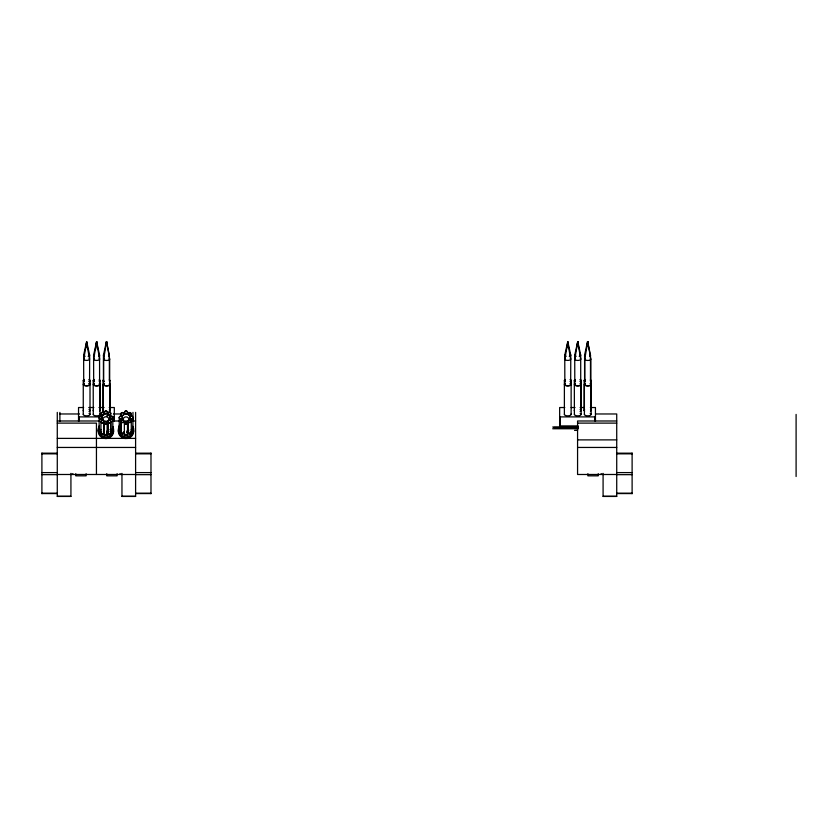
<?xml version="1.0" encoding="UTF-8"?>
<svg xmlns="http://www.w3.org/2000/svg" width="838" height="838" viewBox="0 0 838 838"><rect width="100%" height="100%" fill="white"/><g stroke="black" fill="none" stroke-linecap="round" stroke-linejoin="round"><path stroke-width="1.26" d="M96.464 345.361L96.632 341.579L99.565 355.176L99.596 384.506M106.457 345.34L106.636 341.558L109.673 359.177L109.673 384.495M577.529 346.618L577.759 341.579L580.692 355.176L580.724 384.506M587.522 346.597L587.763 341.558L590.79 359.177L590.79 384.495M86.377 347.634L86.628 342.459L89.551 359.177M567.504 347.634L567.755 342.459L570.678 359.177M106.258 344.041L106.416 341.558L109.359 355.176L109.359 380.494M587.386 344.041L587.543 341.558L590.486 355.176L590.486 380.494M86.408 345.277L86.639 341.558L89.645 355.176L89.551 384.495M567.535 345.277L567.766 341.558L570.772 355.176L570.678 384.495M95.679 349.079L96.58 341.579L99.596 359.188M577.256 345.329L577.707 341.579L580.724 359.188M93.678 359.177L96.632 341.579L93.594 355.176L93.678 384.506M574.805 359.177L577.759 341.579L574.721 355.176L574.805 384.506M106.636 341.558L103.598 359.167L103.598 384.495M587.763 341.558L584.725 359.167L584.725 384.495M83.716 359.167L86.628 342.459M564.843 359.167L567.755 342.459L568.112 344.596M106.416 341.558L103.462 355.165L103.462 380.494M587.543 341.558L584.589 355.165L584.589 380.494M86.639 341.558L83.632 355.165L83.716 384.495M567.766 341.558L564.76 355.165L564.843 384.495M71.712 474.486L72.948 473.721M83.643 407.53L78.542 407.53L78.542 421.399M88.755 407.53L93.866 407.53M98.978 407.53L104.09 407.53M109.202 407.53L114.314 407.53L114.314 421.399M564.77 407.53L559.658 407.53L559.658 427.474M571.16 407.53L574.994 407.53M580.106 407.53L583.939 407.53M590.329 407.53L595.441 407.53L595.441 421.399M59.896 413.972L79.474 413.972M113.402 413.972L121.227 413.972M126.444 413.972L129.052 413.972M595.839 413.972L616.726 413.972L616.726 496.442L603.088 496.442L603.088 473.376M78.542 416.895L100.885 416.895M111.087 416.895L114.314 416.895M559.658 416.895L595.441 416.895M57.277 420.99L99.052 420.99M112.093 420.99L119.928 420.99M135.599 420.99L132.97 420.99L132.97 412.38M616.726 420.99L577.571 420.99L577.571 474.486L616.726 474.486M57.277 423.117L96.443 423.117L96.443 474.486M577.571 423.117L616.726 423.117M559.658 425.914L578.178 425.914M552.703 427.024L578.388 427.024M553.771 427.474L578.346 427.474M552.703 428.752L578.388 428.752M574.543 430.386L577.571 430.386M57.277 438.389L135.599 438.389M577.571 439.887L616.726 439.887M57.277 447.45L135.599 447.45M577.571 447.45L616.726 447.45M41.9 453.18L57.277 453.19M135.599 453.19L150.987 453.18M616.726 453.18L632.114 453.19M41.9 453.84L57.277 453.84M135.599 453.84L150.987 453.84M616.726 453.84L632.114 453.84M41.9 472.601L57.277 472.601M135.599 472.601L150.987 472.601M616.726 472.601L632.114 472.601M57.277 474.486L135.599 474.486M41.9 474.664L57.277 474.664M135.599 474.664L150.987 474.664M616.726 474.664L632.114 474.664M41.9 493.226L57.277 493.226M135.599 493.226L150.987 493.226M616.726 493.226L632.114 493.226M41.9 493.561L57.277 493.572M135.599 493.572L150.987 493.561M616.726 493.561L632.114 493.572M57.277 496.285L70.926 496.285M121.96 496.285L135.599 496.285M603.088 496.285L616.726 496.285M601.066 473.721L602.302 474.486M119.939 473.721L121.175 474.486M113.172 426.783L113.35 428.647A7.437 7.154 0 0 1 104.666 435.425A7.437 7.154 0 0 1 98.811 426.27M113.612 431.172L113.643 431.455A7.731 7.427 0 0 1 103.64 438.274A7.731 7.427 0 0 1 99.376 427.223M113.172 428.459L113.35 430.323A7.437 7.154 0 0 1 104.666 437.101A7.437 7.154 0 0 1 98.811 427.946M796.1 414.412L796.1 476.508M632.114 453.054L632.114 493.708M598.227 473.721L598.227 475.848L587.899 475.848L587.899 473.721M594.77 416.895L594.77 420.76M591.136 384.495L591.136 414.412M590.916 380.494L590.916 410.421M584.39 384.495L584.39 414.412M584.17 380.494L584.17 410.411M581.132 384.506L581.132 414.422M581.08 380.494L581.08 410.421M574.334 380.494L574.386 414.422M571.139 380.494L571.128 414.422M564.393 380.494L564.383 414.412M560.318 416.895L560.318 425.914M150.987 453.054L150.987 493.708M135.599 412.38L135.599 496.442L121.96 496.442L121.96 473.376M132.907 417.586L132.907 428.375M131.283 421.273A1.613 1.55 0 0 1 128.727 422.342A1.613 1.55 0 0 1 129.042 419.681A1.613 1.55 0 0 1 131.283 421.273L131.283 432.062M128.319 420.948L128.319 431.738M128.088 420.917L128.088 431.717M127.701 422.698L127.701 433.497M127.481 422.698A1.456 1.393 0 0 1 125.302 423.913A1.456 1.393 0 0 1 125.302 421.493A1.456 1.393 0 0 1 127.481 422.698L127.481 433.497M124.359 422.698L124.359 433.497M120.997 421.095L120.997 431.895M120.766 421.095L120.766 431.895M119.247 417.481L119.247 428.27M117.1 473.721L117.1 475.848L106.772 475.848L106.772 473.721M113.643 416.895L113.643 420.76M112.826 417.586A1.613 1.55 0 0 1 110.407 418.916A1.613 1.55 0 0 1 110.407 416.245A1.613 1.55 0 0 1 112.826 417.586L112.826 428.375M110.888 421.42L110.888 432.209M110.658 421.441L110.658 432.23M110.008 384.495L110.008 413.113M109.788 380.494L109.788 410.421M107.913 421.692L107.913 432.481M107.683 421.713L107.683 432.502M107.494 422.928A1.613 1.55 0 0 1 104.928 423.986A1.613 1.55 0 0 1 105.263 421.325A1.613 1.55 0 0 1 107.494 422.928L107.494 433.728M107.274 422.907A1.393 1.341 0 0 1 105.054 423.819A1.393 1.341 0 0 1 105.347 421.514A1.393 1.341 0 0 1 107.274 422.907L107.274 433.696M104.289 422.562L104.289 433.351A1.613 1.55 0 0 0 106.52 434.964A1.613 1.55 0 0 0 106.855 432.303M103.902 421.346L103.902 432.146M103.263 384.495L103.263 413.113M103.043 380.494L103.043 410.411M100.937 421.682L100.937 432.471M100.005 384.506L100.005 414.422M99.952 380.494L99.952 410.421M99.125 417.733L99.125 428.532M93.207 380.494L93.259 414.422M90.012 380.494L90.001 414.422M86.115 473.721L86.115 475.848L75.787 475.848L75.787 473.721M83.266 380.494L83.255 414.412M79.191 416.895L79.191 420.76M70.926 473.376L70.926 496.442L57.277 496.442L57.277 412.38M59.896 412.38L59.896 421.545M41.9 453.054L41.9 493.708M89.017 413.406A3.373 1.425 0 0 1 87.498 415.795A3.373 1.425 0 0 1 83.371 414.045M89.017 383.49A3.373 1.425 0 0 1 89.017 385.511A3.373 1.425 0 0 1 84.24 385.501A3.373 1.425 0 0 1 84.25 383.479M89.027 379.488A3.373 1.425 0 0 1 89.017 381.51M84.25 381.5A3.373 1.425 0 0 1 84.261 379.478M89.247 379.855A3.006 1.278 0 0 1 89.237 381.133M84.03 381.133A3.006 1.278 0 0 1 84.041 379.855M89.027 409.405A3.373 1.425 0 0 1 89.017 411.427M83.381 410.777A3.373 1.425 0 0 1 83.381 410.044M99.502 379.782A3.373 1.425 0 0 1 99.492 381.217M94.191 381.51A3.373 1.425 0 0 1 94.191 379.488M99.167 379.865A2.985 1.267 0 0 1 99.156 381.133M94.464 381.395A2.985 1.267 0 0 1 94.474 379.604M99.502 409.709A3.373 1.425 0 0 1 99.492 411.133M93.322 410.788A3.373 1.425 0 0 1 93.322 410.044M109.338 379.782A3.373 1.425 0 0 1 109.328 381.206M104.027 381.5A3.373 1.425 0 0 1 103.493 379.782M104.321 381.374A2.954 1.247 0 0 1 103.566 380.169M109.338 409.698A3.373 1.425 0 0 1 109.328 411.133M103.493 411.123A3.373 1.425 0 0 1 103.493 409.698M99.554 383.794A3.373 1.425 0 0 1 98.57 385.679A3.373 1.425 0 0 1 94.045 385.417A3.373 1.425 0 0 1 94.254 383.49M99.198 383.877A2.964 1.257 0 0 1 96.632 385.763A2.964 1.257 0 0 1 94.076 383.877M99.554 413.71A3.373 1.425 0 0 1 97.072 415.847A3.373 1.425 0 0 1 93.374 414.056M109.558 383.783A3.373 1.425 0 0 1 108.563 385.669A3.373 1.425 0 0 1 104.048 385.407A3.373 1.425 0 0 1 104.258 383.479M109.265 383.856A3.038 1.288 0 0 1 108.374 385.543A3.038 1.288 0 0 1 104.31 385.323A3.038 1.288 0 0 1 104.488 383.584M108.322 415.648A3.373 1.425 0 0 1 106.636 415.847M89.247 354.537A3.006 1.278 0 0 1 88.137 356.276M85.13 356.276A3.006 1.278 0 0 1 84.041 354.537M89.163 383.877A2.912 1.236 0 0 1 86.628 385.731A2.912 1.236 0 0 1 84.104 383.877M89.163 358.559A2.912 1.236 0 0 1 86.628 360.413A2.912 1.236 0 0 1 84.104 358.559M99.167 354.547A2.985 1.267 0 0 1 98.685 356.066M94.464 356.066A2.985 1.267 0 0 1 94.474 354.275M108.5 354.285A2.954 1.247 0 0 1 108.5 356.056M104.321 356.056A2.954 1.247 0 0 1 104.331 354.285M99.198 358.559A2.964 1.257 0 0 1 96.632 360.434A2.964 1.257 0 0 1 94.076 358.559M109.265 358.528A3.038 1.288 0 0 1 108.374 360.225A3.038 1.288 0 0 1 104.31 359.994A3.038 1.288 0 0 1 104.488 358.266M112.753 427.705A7.731 7.427 0 0 1 113.455 429.527M133.755 431.172A7.72 7.427 0 0 1 125.019 438.536A7.72 7.427 0 0 1 118.567 429.255M132.718 427.464A7.72 7.427 0 0 1 133.493 429.255M128.612 429.81A2.985 2.87 0 0 1 126.8 431.141M108.563 429.967A3.122 2.996 0 0 1 106.615 431.298M133.211 426.521A7.437 7.144 0 0 1 125.061 435.456A7.437 7.144 0 0 1 119.593 424.803M132.854 427.977A1.613 1.55 0 0 1 131.304 429.925M131.157 431.266A1.613 1.55 0 0 1 130.456 433.246A1.613 1.55 0 0 1 128.34 432.743A1.613 1.55 0 0 1 128.685 430.68M126.863 432.104A1.676 1.603 0 0 1 127.544 434.178A1.676 1.603 0 0 1 125.459 435.006A1.676 1.603 0 0 1 124.412 433.078M123.93 432.293A1.613 1.55 0 0 1 121.761 433.319A1.613 1.55 0 0 1 120.976 431.12M121.164 429.894A1.613 1.55 0 0 1 119.321 427.883M112.774 427.977A1.613 1.55 0 0 1 110.071 429.475M110.312 431.161A1.613 1.55 0 0 1 110.438 433.445A1.613 1.55 0 0 1 108.06 433.361A1.613 1.55 0 0 1 108.353 431.099M104.132 432.523A1.613 1.55 0 0 1 102.299 433.822A1.613 1.55 0 0 1 100.948 432.073M103.535 431.078A1.613 1.55 0 0 1 103.828 431.371M100.895 429.915A1.613 1.55 0 0 1 99.261 427.736M99.376 426.092A7.731 7.427 0 0 0 103.64 437.153A7.731 7.427 0 0 0 113.643 430.334L113.455 428.396A7.731 7.427 0 0 0 112.753 426.584M132.718 426.343A7.72 7.427 0 0 1 126.025 437.478A7.72 7.427 0 0 1 119.342 426.343M133.211 428.197A7.437 7.144 0 0 1 125.061 437.132A7.437 7.144 0 0 1 119.593 426.479M108.563 421.357A3.122 2.996 0 0 1 106.615 422.687M105.001 422.624A3.122 2.996 0 0 1 103.629 421.807M103.158 421.168A3.122 2.996 0 0 1 105.221 416.832A3.122 2.996 0 0 1 109.034 419.869M123.144 420.508A2.985 2.87 0 0 1 126.025 416.895A2.985 2.87 0 0 1 128.905 420.508M128.612 421.2A2.985 2.87 0 0 1 126.8 422.53M125.26 422.53A2.985 2.87 0 0 1 123.448 421.2M100.874 429.705A1.393 1.341 0 0 1 99.345 428.511M112.533 428.71A1.362 1.309 0 0 1 110.532 429.506M110.166 431.34A1.372 1.32 0 0 1 109.055 433.665M108.406 433.382A1.372 1.32 0 0 1 108.49 431.277M106.73 432.471A1.393 1.341 0 0 1 106.594 434.692A1.393 1.341 0 0 1 104.509 433.728M103.388 431.266A1.372 1.32 0 0 1 102.697 433.602M101.691 433.33A1.372 1.32 0 0 1 101.189 432.104M121.122 429.685A1.383 1.33 0 0 1 119.488 428.637M123.752 431.895A1.383 1.33 0 0 1 123.574 432.555M123.354 432.827A1.383 1.33 0 0 1 121.039 431.549M127.051 432.513A1.456 1.393 0 0 1 126.58 434.786A1.456 1.393 0 0 1 124.579 433.497M131.053 432.041A1.372 1.32 0 0 1 129.178 433.12A1.372 1.32 0 0 1 128.581 431.109M132.634 428.721A1.383 1.33 0 0 1 131.304 429.705M580.325 358.559A2.964 1.257 0 0 1 577.759 360.434A2.964 1.257 0 0 1 575.203 358.559M590.392 358.528A3.038 1.288 0 0 1 587.763 360.455A3.038 1.288 0 0 1 585.134 358.528M590.392 383.856A3.038 1.288 0 0 1 587.763 385.784A3.038 1.288 0 0 1 585.134 383.846M580.325 383.877A2.964 1.257 0 0 1 577.759 385.763A2.964 1.257 0 0 1 575.203 383.877M580.294 354.547A2.985 1.267 0 0 1 579.194 356.265M576.209 356.265A2.985 1.267 0 0 1 575.119 354.537M580.294 379.865A2.985 1.267 0 0 1 580.284 381.133M575.119 381.122A2.985 1.267 0 0 1 575.119 379.865M570.28 358.559A2.912 1.236 0 0 1 567.755 360.413A2.912 1.236 0 0 1 565.231 358.559M571.013 414.045A3.373 1.425 0 0 1 567.755 415.847A3.373 1.425 0 0 1 564.498 414.045M570.144 383.49A3.373 1.425 0 0 1 570.133 385.511A3.373 1.425 0 0 1 565.367 385.501A3.373 1.425 0 0 1 565.378 383.479M589.627 354.285A2.954 1.247 0 0 1 589.627 356.056M585.448 356.056A2.954 1.247 0 0 1 585.458 354.285M580.095 409.405A3.373 1.425 0 0 1 580.085 411.427M574.439 410.788A3.373 1.425 0 0 1 574.449 410.044M590.392 380.169A2.954 1.247 0 0 1 590.392 380.819M585.448 381.374A2.954 1.247 0 0 1 585.458 379.614M580.095 379.488A3.373 1.425 0 0 1 580.085 381.51M575.318 381.51A3.373 1.425 0 0 1 575.318 379.488M570.154 379.488A3.373 1.425 0 0 1 570.144 381.51M565.378 381.5A3.373 1.425 0 0 1 565.378 379.478M590.465 379.782A3.373 1.425 0 0 1 590.455 381.206M585.154 381.5A3.373 1.425 0 0 1 585.154 379.478M590.465 409.698A3.373 1.425 0 0 1 590.455 411.133M584.62 411.123A3.373 1.425 0 0 1 584.62 409.698M570.364 354.537A3.006 1.278 0 0 1 569.264 356.276M566.258 356.276A3.006 1.278 0 0 1 565.168 354.537M570.364 379.855A3.006 1.278 0 0 1 570.364 381.133M565.158 381.133A3.006 1.278 0 0 1 565.168 379.855M580.147 413.417A3.373 1.425 0 0 1 578.629 415.805A3.373 1.425 0 0 1 574.501 414.056M580.147 383.5A3.373 1.425 0 0 1 580.147 385.511A3.373 1.425 0 0 1 575.371 385.511A3.373 1.425 0 0 1 575.381 383.49M590.151 413.406A3.373 1.425 0 0 1 588.632 415.795A3.373 1.425 0 0 1 584.505 414.045M590.151 383.49A3.373 1.425 0 0 1 590.141 385.501A3.373 1.425 0 0 1 585.374 385.501A3.373 1.425 0 0 1 585.374 383.479M570.28 383.877A2.912 1.236 0 0 1 567.755 385.731A2.912 1.236 0 0 1 565.231 383.877M104.855 413.626A1.613 1.55 0 0 0 107.494 412.767A1.613 1.55 0 0 0 105.399 410.997A1.613 1.55 0 0 0 104.855 413.626M105.022 413.438A1.351 1.299 0 0 0 107.243 412.725A1.351 1.299 0 0 0 105.483 411.228A1.351 1.299 0 0 0 105.022 413.438M101.786 415.103A1.613 1.55 0 0 0 104.205 413.763A1.613 1.55 0 0 0 101.786 412.422A1.613 1.55 0 0 0 101.786 415.103M101.901 414.915A1.393 1.341 0 0 0 103.985 413.763A1.393 1.341 0 0 0 101.901 412.6A1.393 1.341 0 0 0 101.901 414.915M108.27 414.852A1.613 1.55 0 0 0 110.888 413.92A1.613 1.55 0 0 0 108.741 412.202A1.613 1.55 0 0 0 108.27 414.852M108.416 414.684A1.393 1.33 0 0 0 110.668 413.878A1.393 1.33 0 0 0 108.814 412.401A1.393 1.33 0 0 0 108.416 414.684M110.532 418.717A1.362 1.309 0 0 0 112.575 417.586A1.362 1.309 0 0 0 110.532 416.444A1.362 1.309 0 0 0 110.532 418.717M99.712 418.78A1.613 1.55 0 0 0 102.32 417.827A1.613 1.55 0 0 0 100.162 416.13A1.613 1.55 0 0 0 99.712 418.78M99.848 418.623A1.393 1.341 0 0 0 102.11 417.795A1.393 1.341 0 0 0 100.235 416.329A1.393 1.341 0 0 0 99.848 418.623M101.534 422.719A1.613 1.55 0 0 0 104.132 421.724A1.613 1.55 0 0 0 101.943 420.058A1.613 1.55 0 0 0 101.534 422.719M101.691 422.53A1.372 1.32 0 0 0 103.891 421.692A1.372 1.32 0 0 0 102.037 420.278A1.372 1.32 0 0 0 101.691 422.53M108.259 422.761A1.613 1.55 0 0 0 110.878 421.818A1.613 1.55 0 0 0 108.731 420.11A1.613 1.55 0 0 0 108.259 422.761M108.406 422.582A1.372 1.32 0 0 0 110.647 421.786A1.372 1.32 0 0 0 108.804 420.32A1.372 1.32 0 0 0 108.406 422.582M121.28 415.208A1.613 1.55 0 0 0 123.94 414.412A1.613 1.55 0 0 0 121.898 412.589A1.613 1.55 0 0 0 121.28 415.208M121.447 415.03A1.362 1.309 0 0 0 123.699 414.36A1.362 1.309 0 0 0 121.971 412.82A1.362 1.309 0 0 0 121.447 415.03M119.96 418.864A1.613 1.55 0 0 0 122.453 417.68A1.613 1.55 0 0 0 120.138 416.193A1.613 1.55 0 0 0 119.96 418.864M120.075 418.686A1.383 1.33 0 0 0 122.233 417.67A1.383 1.33 0 0 0 120.232 416.381A1.383 1.33 0 0 0 120.075 418.686M124.893 413.563A1.613 1.55 0 0 0 127.586 412.862A1.613 1.55 0 0 0 125.616 410.966A1.613 1.55 0 0 0 124.893 413.563M125.344 413.605A1.372 1.32 0 0 0 127.397 412.464A1.372 1.32 0 0 0 125.344 411.322A1.372 1.32 0 0 0 125.344 413.605M128.874 415.407A1.613 1.55 0 0 0 131.294 414.066A1.613 1.55 0 0 0 128.874 412.725A1.613 1.55 0 0 0 128.874 415.407M128.989 415.229A1.393 1.341 0 0 0 131.074 414.066A1.393 1.341 0 0 0 128.989 412.904A1.393 1.341 0 0 0 128.989 415.229M130.162 418.675A1.613 1.55 0 0 0 132.854 417.984A1.613 1.55 0 0 0 130.885 416.088A1.613 1.55 0 0 0 130.162 418.675M130.319 418.518A1.383 1.33 0 0 0 132.634 417.921A1.383 1.33 0 0 0 130.938 416.297A1.383 1.33 0 0 0 130.319 418.518M121.238 422.184A1.613 1.55 0 0 0 123.93 421.493A1.613 1.55 0 0 0 121.96 419.597A1.613 1.55 0 0 0 121.238 422.184M121.395 422.038A1.383 1.33 0 0 0 123.71 421.441A1.383 1.33 0 0 0 122.013 419.817A1.383 1.33 0 0 0 121.395 422.038M124.852 423.839A1.676 1.603 0 0 0 127.638 423.117A1.676 1.603 0 0 0 125.595 421.147A1.676 1.603 0 0 0 124.852 423.839M128.863 422.153A1.372 1.32 0 0 0 131.053 421.242A1.372 1.32 0 0 0 129.136 419.88A1.372 1.32 0 0 0 128.863 422.153"/></g></svg>
